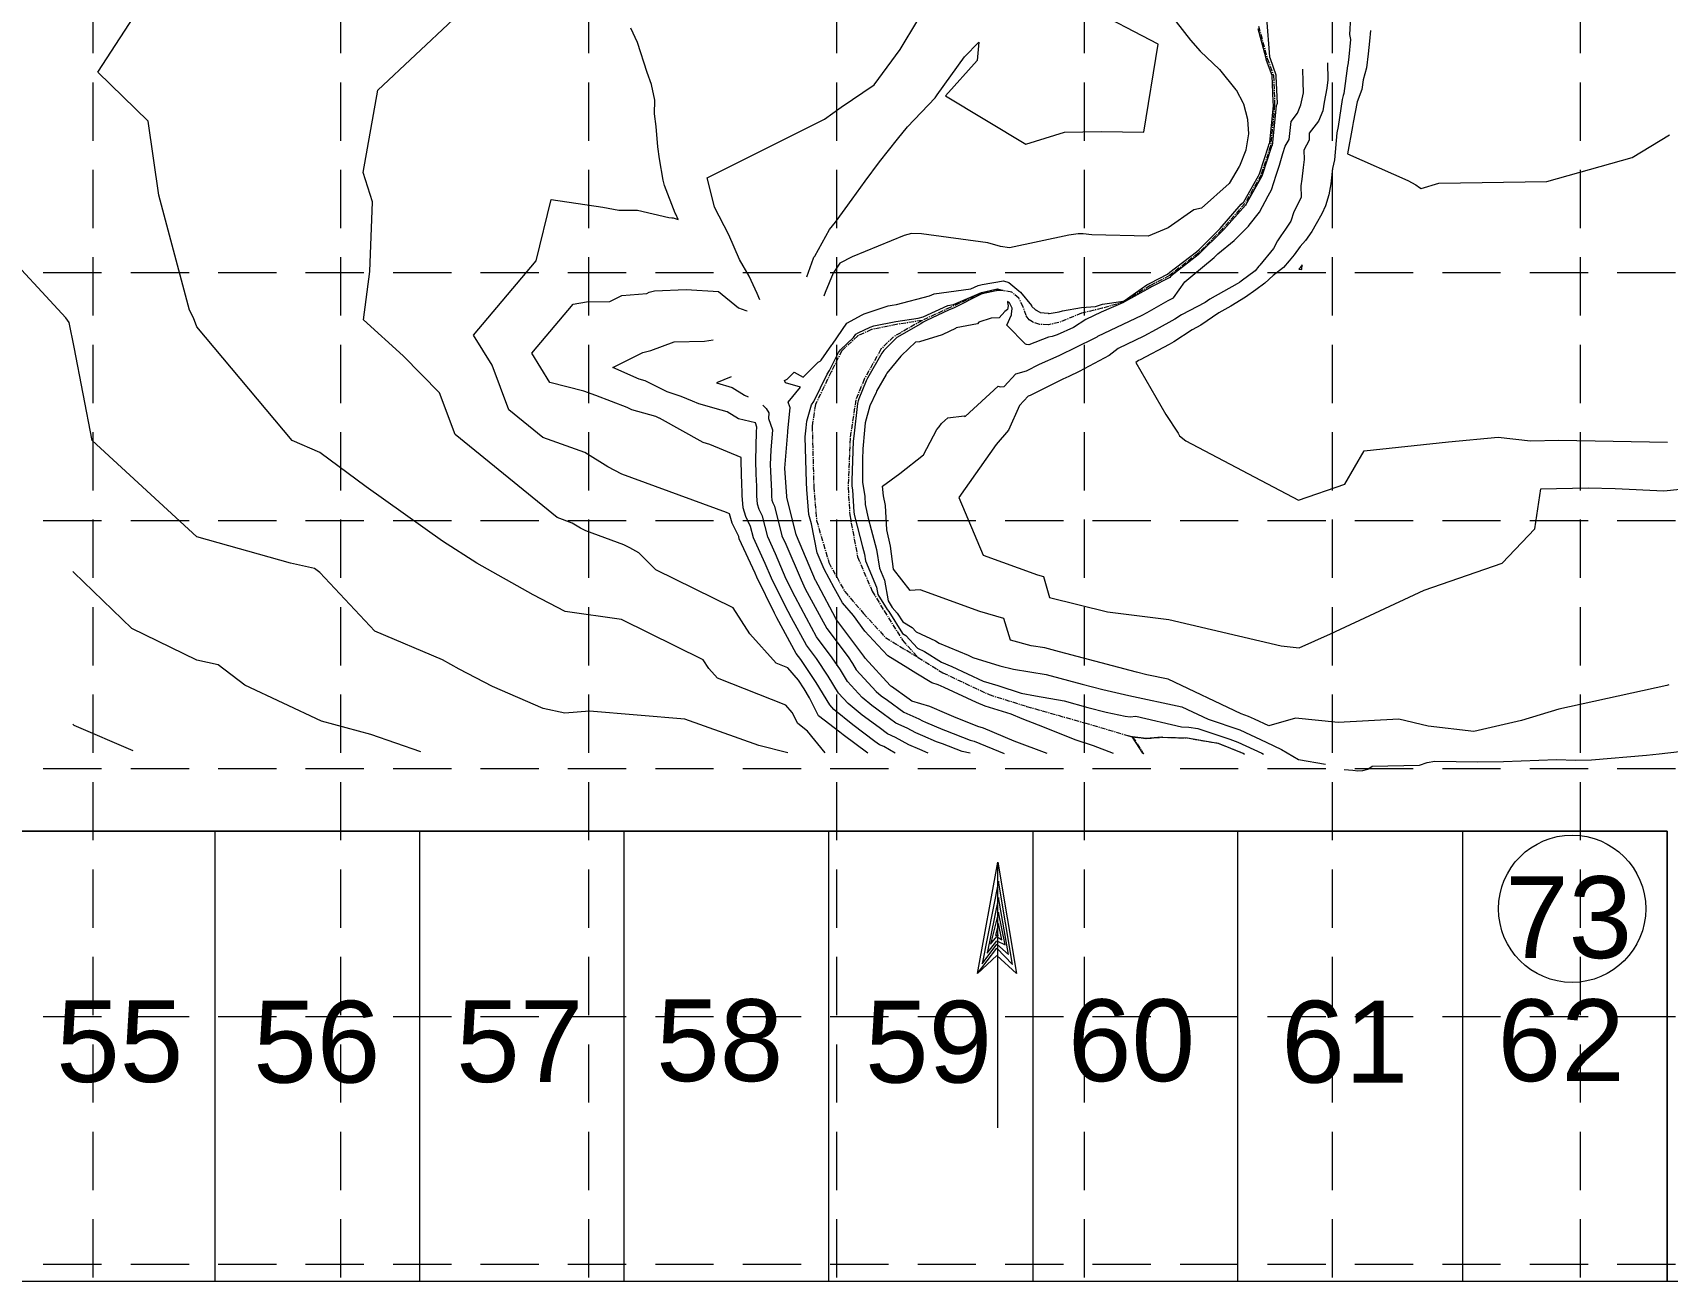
# Model space of a CAD drawing. Extents: x 33353 to 37237, y 80141 to 82571.
# Drawn here: x 35765 to 36164.5, y 81958.2 to 82263.4 of the extents above; entities that cross this region are included whole.
import ezdxf
from ezdxf.enums import TextEntityAlignment as Align

# ---------------------------------------------------------------- set-up
doc = ezdxf.new("R2010")
doc.units = 0
doc.header["$MEASUREMENT"] = 0
doc.linetypes.add('CENTER', pattern=[2, 1.25, -0.25, 0.25, -0.25])
doc.linetypes.add('HIDDEN', pattern=[0.375, 0.25, -0.125])
for name, color, linetype, lineweight in [('3', 7, 'Continuous', 0), ('LAYO-13', 7, 'Continuous', 0), ('LAYO-31', 7, 'Continuous', 0), ('LAYO-32', 7, 'Continuous', 0), ('LAYO-33', 7, 'Continuous', 0), ('TOPOSHD-34', 7, 'Continuous', 0), ('TOPOSHD-5', 7, 'Continuous', 0), ('TOPOSHD-6', 7, 'Continuous', 0)]:
    doc.layers.add(name, color=color, linetype=linetype, lineweight=lineweight)
doc.layers.add('GRID', color=254, linetype='HIDDEN')
doc.styles.get("Standard").update_dxf_attribs({"font": 'ARIAL.TTF'})

msp = doc.modelspace()

# ---------------------------------------------------------------- linework, layer by layer
at = {"layer": '3', "color": 7, "linetype": 'Continuous', "lineweight": 0}
for p, q in [((35995.89, 82033.41), (36000.86, 82060.62)), ((36000.92, 81995.72), (36000.86, 82060.62)), ((36000.86, 82060.62), (36005.49, 82033.42)), ((36001.06, 82056.02), (35997.08, 82035.81)), ((36004.48, 82035.62), (36001.06, 82056.02)), ((36001.07, 82052.02), (35998.28, 82038.41)), ((36003.48, 82038.02), (36001.07, 82052.02)), ((36001.07, 82048.42), (35999.08, 82040.61)), ((36002.68, 82040.42), (36001.07, 82048.42)), ((35999.08, 82040.61), (36000.68, 82042.42)), ((36001.07, 82045.62), (36000.28, 82042.82)), ((36000.28, 82042.82), (36001.08, 82042.82)), ((36000.68, 82042.42), (36001.88, 82041.62)), ((36001.88, 82041.62), (36001.07, 82045.62)), ((35995.89, 82033.41), (36000.68, 82039.62)), ((35997.08, 82035.81), (36000.68, 82040.62)), ((35998.28, 82038.41), (36000.68, 82041.42)), ((36000.68, 82041.42), (36002.68, 82040.42)), ((36000.68, 82040.62), (36003.48, 82038.02)), ((36000.68, 82039.62), (36004.48, 82035.62)), ((36000.68, 82037.82), (35995.89, 82033.41)), ((36005.49, 82033.42), (36000.68, 82037.82))]:
    msp.add_line(p, q, dxfattribs=at)
at = {"layer": 'GRID', "linetype": 'HIDDEN', "lineweight": 15, "ltscale": 57}
for p, q in [((35779.63, 82507.72), (35779.63, 80386.52)), ((35840.23, 82507.72), (35840.23, 80386.52)), ((35900.83, 82507.72), (35900.83, 80386.52)), ((35961.42, 82507.72), (35961.42, 80386.52)), ((36022.02, 82507.72), (36022.02, 80386.52)), ((36082.62, 82507.72), (36082.62, 80386.52)), ((36143.22, 82507.72), (36143.22, 80386.52)), ((33416.3, 82204.73), (37173.39, 82204.73)), ((33416.3, 82144.13), (37173.39, 82144.13)), ((33416.3, 82083.53), (37173.39, 82083.53)), ((33416.3, 82022.94), (37173.39, 82022.94)), ((33416.3, 81962.34), (37173.39, 81962.34))]:
    msp.add_line(p, q, dxfattribs=at)
at = {"layer": 'LAYO-13', "color": 7, "linetype": 'Continuous', "lineweight": 0, "ltscale": 50000}
msp.add_circle((36141.28, 82049.23), 18, dxfattribs=at)
at = {"layer": 'LAYO-31', "color": 7, "linetype": 'Continuous', "lineweight": 0}
for p, q in [((35759.48, 82068.18), (36164.48, 82068.18)), ((36164.48, 82068.18), (36164.48, 81958.18)), ((36164.48, 81958.18), (36353.79, 81958.18))]:
    msp.add_line(p, q, dxfattribs=at)
at = {"layer": 'LAYO-32', "color": 7, "linetype": 'Continuous', "lineweight": 0}
msp.add_line((35594, 81958.18), (36353.79, 81958.18), dxfattribs=at)
at = {"layer": 'LAYO-33', "color": 7, "linetype": 'Continuous', "lineweight": 0}
for p, q in [((36164.48, 82068.18), (35594.48, 82068.18)), ((35809.48, 82068.18), (35809.48, 81958.18)), ((35859.48, 82068.18), (35859.48, 81958.18)), ((35909.48, 82068.18), (35909.48, 81958.18)), ((35959.48, 82068.18), (35959.48, 81958.18)), ((36009.48, 82068.18), (36009.48, 81958.18)), ((36059.48, 82068.18), (36059.48, 81958.18)), ((36114.48, 82068.18), (36114.48, 81958.18)), ((36164.48, 81958.18), (36164.48, 82068.18))]:
    msp.add_line(p, q, dxfattribs=at)
at = {"layer": 'TOPOSHD-34', "color": 5, "linetype": 'CENTER', "lineweight": 0}
for p, q in [((36064.62, 82264.95), (36066.76, 82257.09)), ((36066.76, 82257.09), (36068.3, 82252.89)), ((36068.3, 82252.89), (36068.56, 82245.8)), ((36068.56, 82245.8), (36067.56, 82235.69)), ((36067.56, 82235.69), (36065.23, 82228.59)), ((36065.23, 82228.59), (36061.31, 82221.64)), ((36061.31, 82221.64), (36055.6, 82215.19)), ((36055.6, 82215.19), (36049.99, 82209.54)), ((36049.99, 82209.54), (36042.83, 82203.99)), ((36042.83, 82203.99), (36038.14, 82201.54)), ((35996.92, 82199.76), (35989.27, 82196.2)), ((36000.68, 82200.59), (35996.92, 82199.76)), ((36004.28, 82199.98), (36000.68, 82200.59)), ((36006.02, 82198.5), (36004.28, 82199.98)), ((36007.09, 82196.33), (36006.02, 82198.5)), ((36038.14, 82201.54), (36031.8, 82197.62)), ((35989.27, 82196.2), (35982.36, 82193.03)), ((36007.81, 82194.21), (36007.09, 82196.33)), ((36008.59, 82193.19), (36007.81, 82194.21)), ((36021.33, 82194.79), (36015.8, 82192.53)), ((36026.37, 82196.01), (36021.33, 82194.79)), ((36031.8, 82197.62), (36026.37, 82196.01)), ((35969.97, 82190.8), (35966.56, 82189.21)), ((35976.15, 82192.05), (35969.97, 82190.8)), ((35982.36, 82193.03), (35975.36, 82189.02)), ((35982.36, 82193.03), (35976.15, 82192.05)), ((36009.34, 82192.7), (36008.59, 82193.19)), ((36011.13, 82192.06), (36009.34, 82192.7)), ((36013.24, 82191.95), (36011.13, 82192.06)), ((36015.8, 82192.53), (36013.24, 82191.95)), ((35966.56, 82189.21), (35962.78, 82185.65)), ((35972.29, 82185.98), (35968.24, 82178.72)), ((35975.36, 82189.02), (35972.29, 82185.98)), ((35962.78, 82185.65), (35960.16, 82180.45)), ((35960.16, 82180.45), (35956.28, 82172.48)), ((35968.24, 82178.72), (35966.19, 82173.64)), ((35956.28, 82172.48), (35955.51, 82167.17)), ((35966.19, 82173.64), (35964.76, 82164.24)), ((35955.51, 82167.17), (35955.9, 82152.29)), ((35964.76, 82164.24), (35964.3, 82152.19)), ((35955.9, 82152.29), (35956.59, 82144.18)), ((35964.3, 82152.19), (35964.71, 82145.49)), ((35956.59, 82144.18), (35959.59, 82133.85)), ((35964.71, 82145.49), (35966.61, 82135.26)), ((35966.61, 82135.26), (35970.16, 82126.9)), ((35959.59, 82133.85), (35963.46, 82126.76)), ((35963.46, 82126.76), (35968.06, 82121.42)), ((35970.16, 82126.9), (35973.09, 82122.06)), ((35973.09, 82122.06), (35977.58, 82114.88)), ((35968.06, 82121.42), (35973.41, 82115.55)), ((35973.41, 82115.55), (35981.4, 82110.65)), ((35977.58, 82114.88), (35981.4, 82110.65)), ((35981.4, 82110.65), (35987.43, 82106.93)), ((35987.43, 82106.93), (35998.76, 82101.59)), ((35998.76, 82101.59), (36007.92, 82098.71)), ((36007.92, 82098.71), (36022.11, 82094.67)), ((36022.11, 82094.67), (36033.82, 82091.23)), ((36033.82, 82091.23), (36036.37, 82087.33)), ((36033.82, 82091.23), (36037.2, 82090.88)), ((36037.2, 82090.88), (36041.08, 82091.18)), ((36041.08, 82091.18), (36047.24, 82090.98)), ((36047.24, 82090.98), (36054.71, 82089.7)), ((36036.37, 82087.33), (36036.58, 82087.13)), ((36054.71, 82089.7), (36060.84, 82087.25)), ((36060.84, 82087.25), (36061.15, 82087.06))]:
    msp.add_line(p, q, dxfattribs=at)
at = {"layer": 'TOPOSHD-5', "color": 43, "linetype": 'Continuous', "lineweight": 0}
for p, q in [((35780.85, 82253.76), (35791.77, 82270.49)), ((36075.51, 82251.36), (36075.47, 82254.43)), ((35793.16, 82241.75), (35780.85, 82253.76)), ((36075.61, 82248.7), (36075.51, 82251.36)), ((36074.98, 82245.74), (36075.61, 82248.7)), ((36072.57, 82241.69), (36074.14, 82243.69)), ((36074.14, 82243.69), (36074.98, 82245.74)), ((35795.76, 82223.7), (35793.16, 82241.75)), ((36072.13, 82237.26), (36072.57, 82241.69)), ((36069.71, 82230.99), (36070.56, 82233.85)), ((36070.56, 82233.85), (36071.1, 82235.64)), ((36071.1, 82235.64), (36072.13, 82237.26)), ((36068.91, 82228.56), (36069.71, 82230.99)), ((36067.78, 82224.95), (36068.91, 82228.56)), ((35803.28, 82195.54), (35795.76, 82223.7)), ((36064.82, 82219.54), (36066.94, 82223.46)), ((36066.94, 82223.46), (36067.78, 82224.95)), ((36062.36, 82216.31), (36064.82, 82219.54)), ((36058.65, 82212.61), (36062.15, 82216.07)), ((36062.15, 82216.07), (36062.36, 82216.31)), ((36054.68, 82209.29), (36058.65, 82212.61)), ((36048.08, 82203.68), (36053.81, 82208.41)), ((36053.81, 82208.41), (36054.68, 82209.29)), ((36043.87, 82198.6), (36046.58, 82202.51)), ((36046.58, 82202.51), (36048.08, 82203.68)), ((36037.38, 82194.96), (36042.51, 82197.89)), ((36042.51, 82197.89), (36043.87, 82198.6)), ((35804.26, 82193.7), (35803.28, 82195.54)), ((36028.42, 82190.63), (36036.2, 82194.3)), ((36036.2, 82194.3), (36037.38, 82194.96)), ((35805.12, 82191.48), (35804.26, 82193.7)), ((35828.43, 82163.7), (35805.12, 82191.48)), ((36025.36, 82189.18), (36028.42, 82190.63)), ((36015.92, 82184.44), (36024.54, 82188.69)), ((36024.54, 82188.69), (36025.17, 82189.03)), ((36025.17, 82189.03), (36025.36, 82189.18)), ((36007.88, 82180.76), (36011.06, 82182.35)), ((36011.06, 82182.35), (36015.92, 82184.44)), ((35935.7, 82179.22), (35932.11, 82177.78)), ((36002.43, 82176.87), (36005.26, 82180.01)), ((36005.26, 82180.01), (36007.88, 82180.76)), ((35932.11, 82177.78), (35935.94, 82176.62)), ((35935.94, 82176.62), (35938.98, 82174.78)), ((35938.98, 82174.78), (35939.88, 82174.38)), ((35992.88, 82169.59), (36000.96, 82176.99)), ((36000.96, 82176.99), (36001.5, 82176.82)), ((36001.5, 82176.82), (36002.43, 82176.87)), ((35943.41, 82172.29), (35944.24, 82171.51)), ((35944.24, 82171.51), (35944.93, 82170.48)), ((35944.93, 82170.48), (35944.8, 82169.05)), ((35944.8, 82169.05), (35945.78, 82166.33)), ((35945.78, 82166.33), (35945.37, 82161.34)), ((35982.69, 82160.23), (35985.96, 82166.37)), ((35985.96, 82166.37), (35986.51, 82167.05)), ((35986.51, 82167.05), (35987.15, 82167.87)), ((35987.15, 82167.87), (35987.95, 82168.6)), ((35987.95, 82168.6), (35988.67, 82169.27)), ((35988.67, 82169.27), (35992.67, 82169.71)), ((35992.67, 82169.71), (35992.88, 82169.59)), ((35835.12, 82160.79), (35828.43, 82163.7)), ((35846.46, 82152.35), (35835.12, 82160.79)), ((35945.37, 82161.34), (35945.27, 82157.84)), ((35976.97, 82155.59), (35982.69, 82160.23)), ((35945.27, 82157.84), (35945.31, 82156.16)), ((35945.31, 82156.16), (35945.57, 82151.2)), ((35972.67, 82152.5), (35976.97, 82155.59)), ((35865.12, 82139.08), (35846.46, 82152.35)), ((35945.57, 82151.2), (35945.59, 82150.07)), ((35945.59, 82150.07), (35945.67, 82149.09)), ((35972.96, 82150.2), (35972.67, 82152.5)), ((35973.41, 82147.79), (35972.96, 82150.2)), ((35945.67, 82149.09), (35945.88, 82148.42)), ((35945.88, 82148.42), (35946.26, 82147.64)), ((35946.26, 82147.64), (35948.12, 82140.41)), ((35973.73, 82141.86), (35973.41, 82147.79)), ((35873.52, 82133.7), (35865.12, 82139.08)), ((35948.12, 82140.41), (35949.06, 82138.36)), ((35949.06, 82138.36), (35952.78, 82129.61)), ((35974.67, 82137.89), (35973.73, 82141.86)), ((35975.37, 82132.22), (35974.67, 82137.89)), ((35887.34, 82125.93), (35873.52, 82133.7)), ((35979.47, 82127.02), (35975.37, 82132.22)), ((35895.09, 82121.92), (35887.34, 82125.93)), ((35952.78, 82129.61), (35953.83, 82127.46)), ((35953.83, 82127.46), (35957.7, 82120.23)), ((35981.87, 82127.23), (35979.47, 82127.02)), ((35996.5, 82121.88), (35981.87, 82127.23)), ((35908.88, 82119.94), (35895.09, 82121.92)), ((35928.83, 82110.11), (35908.88, 82119.94)), ((35957.7, 82120.23), (35959.06, 82117.73)), ((36002.34, 82120.17), (35996.5, 82121.88)), ((36003.95, 82114.86), (36002.34, 82120.17)), ((35959.06, 82117.73), (35964.28, 82110.79)), ((36009.04, 82113.52), (36003.95, 82114.86)), ((35930.22, 82107.99), (35928.83, 82110.11)), ((35964.28, 82110.79), (35965.36, 82109.18)), ((36012.35, 82112.99), (36009.04, 82113.52)), ((36015.95, 82112.03), (36012.35, 82112.99)), ((36034.75, 82107.04), (36015.95, 82112.03)), ((35932.39, 82105.57), (35930.22, 82107.99)), ((35965.36, 82109.18), (35966.3, 82107.62)), ((35966.3, 82107.62), (35971.17, 82102.33)), ((36037.31, 82106.44), (36034.75, 82107.04)), ((36042.55, 82105.34), (36037.31, 82106.44)), ((35949.09, 82099.01), (35932.39, 82105.57)), ((35971.17, 82102.33), (35972.41, 82101.3)), ((36060.39, 82096.86), (36042.55, 82105.34)), ((36164.45, 82103.84), (36138.06, 82098.01)), ((36164.9, 82103.98), (36164.45, 82103.84)), ((35950.63, 82097.19), (35949.09, 82099.01)), ((35972.41, 82101.3), (35973.89, 82100.21)), ((35973.89, 82100.21), (35977.88, 82097.29)), ((36138.06, 82098.01), (36128.93, 82095.26)), ((35951.99, 82094.49), (35950.63, 82097.19)), ((35954.37, 82092.67), (35951.99, 82094.49)), ((35977.88, 82097.29), (35981.61, 82095.65)), ((35981.61, 82095.65), (35982.49, 82095.15)), ((35982.49, 82095.15), (35983.23, 82094.84)), ((35983.23, 82094.84), (35987.44, 82093.02)), ((36062.16, 82096.27), (36060.39, 82096.86)), ((36063.64, 82095.58), (36062.16, 82096.27)), ((36067.11, 82093.93), (36063.64, 82095.58)), ((36073.67, 82095.81), (36067.11, 82093.93)), ((36084.09, 82094.74), (36073.67, 82095.81)), ((36098.95, 82095.6), (36084.09, 82094.74)), ((36106.1, 82093.84), (36098.95, 82095.6)), ((36128.93, 82095.26), (36117.25, 82092.59)), ((35958.68, 82087.34), (35954.37, 82092.67)), ((35987.44, 82093.02), (35988.09, 82092.79)), ((35988.09, 82092.79), (35994.12, 82090.43)), ((35994.12, 82090.43), (35995.11, 82090.23)), ((35995.11, 82090.23), (36002.42, 82087.22)), ((36117.25, 82092.59), (36106.1, 82093.84))]:
    msp.add_line(p, q, dxfattribs=at)
at = {"layer": 'TOPOSHD-5', "color": 5, "linetype": 'Continuous', "lineweight": 0}
for p, q in [((36040.96, 82270.47), (36047.98, 82261.52)), ((36047.98, 82261.52), (36050.35, 82258.85)), ((36050.35, 82258.85), (36055.05, 82254.38)), ((36055.05, 82254.38), (36059.11, 82249.44)), ((36059.11, 82249.44), (36059.14, 82249.38)), ((36059.14, 82249.38), (36060.9, 82246.11)), ((36060.9, 82246.11), (36060.94, 82245.99)), ((36060.94, 82245.99), (36061.92, 82242.23)), ((36061.92, 82242.23), (36061.91, 82242.17)), ((36061.91, 82242.17), (36062.14, 82238.69)), ((36062.14, 82238.69), (36061.55, 82234.75)), ((36061.52, 82234.69), (36059.96, 82230.74)), ((36061.55, 82234.75), (36061.52, 82234.69)), ((36059.9, 82230.7), (36057.45, 82226.49)), ((36059.96, 82230.74), (36059.9, 82230.7)), ((36057.43, 82226.48), (36050.68, 82220.46)), ((36057.45, 82226.49), (36057.43, 82226.48)), ((36048.79, 82220.11), (36042.54, 82215.65)), ((36050.68, 82220.46), (36048.79, 82220.11)), ((35978.03, 82213.83), (35965.31, 82208.58)), ((35979.75, 82214.29), (35978.03, 82213.83)), ((35982.26, 82214.2), (35979.75, 82214.29)), ((35998.43, 82211.99), (35982.26, 82214.2)), ((36018.22, 82213.91), (36003.75, 82210.82)), ((36020.53, 82214.18), (36018.22, 82213.91)), ((36020.98, 82214.19), (36020.53, 82214.18)), ((36021.75, 82214.17), (36020.98, 82214.19)), ((36023.88, 82213.95), (36021.75, 82214.17)), ((36037.64, 82213.67), (36023.88, 82213.95)), ((36042.54, 82215.65), (36037.64, 82213.67)), ((36001.55, 82211.11), (35998.43, 82211.99)), ((36003.75, 82210.82), (36001.55, 82211.11)), ((35962.28, 82207.02), (35960.67, 82204.6)), ((35965.31, 82208.58), (35962.28, 82207.02)), ((35960.67, 82204.6), (35958.65, 82199.85)), ((35958.65, 82199.85), (35958.32, 82198.94))]:
    msp.add_line(p, q, dxfattribs=at)
at = {"layer": 'TOPOSHD-6', "color": 43, "linetype": 'Continuous', "lineweight": 0}
for p, q in [((35849.33, 82249.33), (35867.72, 82266.59)), ((36087.06, 82267.13), (36086.85, 82262.89)), ((35912.82, 82260.97), (35911.18, 82264.47)), ((36086.85, 82262.89), (36087.1, 82261.7)), ((36092.01, 82263.94), (36091.77, 82261.28)), ((35915.18, 82253.61), (35912.82, 82260.97)), ((36087.1, 82261.7), (36086.69, 82257.46)), ((36091.38, 82258.17), (36090.98, 82254.8)), ((36091.77, 82261.28), (36091.38, 82258.17)), ((36081.45, 82256.04), (36081.55, 82251.83)), ((36086.39, 82255.25), (36085.51, 82248.54)), ((36086.45, 82255.46), (36086.39, 82255.25)), ((36086.69, 82257.46), (36086.45, 82255.46)), ((36090.98, 82254.8), (36090.19, 82251.87)), ((35916.27, 82250.72), (35915.18, 82253.61)), ((35917.08, 82246.89), (35916.27, 82250.72)), ((36081.55, 82251.83), (36081.29, 82249.78)), ((36090.19, 82251.87), (36089.87, 82249.47)), ((35845.75, 82229.23), (35849.33, 82249.33)), ((35916.99, 82243.51), (35917.08, 82246.89)), ((36080.65, 82246.36), (36080.33, 82244.3)), ((36081.29, 82249.78), (36080.65, 82246.36)), ((36085.1, 82247.02), (36084.05, 82240.48)), ((36085.3, 82247.98), (36085.1, 82247.02)), ((36085.51, 82248.54), (36085.3, 82247.98)), ((36088.77, 82246.5), (36087.72, 82241.4)), ((36089.87, 82249.47), (36088.77, 82246.5)), ((35917.35, 82240.42), (35916.99, 82243.51)), ((36080.33, 82244.3), (36079.3, 82241.78)), ((35917.77, 82235.44), (35917.35, 82240.42)), ((36077, 82238.84), (36076.96, 82237.1)), ((36079.3, 82241.78), (36077, 82238.84)), ((36083.78, 82238.93), (36083.21, 82232.26)), ((36084.05, 82240.48), (36083.78, 82238.93)), ((36087.56, 82240.41), (36086.4, 82233.73)), ((36087.72, 82241.4), (36087.56, 82240.41)), ((36155.97, 82232.85), (36165.12, 82238.38)), ((35918.17, 82232.56), (35917.77, 82235.44)), ((36076.96, 82237.1), (36075.67, 82234.68)), ((36075.67, 82234.68), (36075.79, 82232.34)), ((35919.05, 82227.31), (35918.17, 82232.56)), ((36075.53, 82230.45), (36075.2, 82227.59)), ((36075.79, 82232.34), (36075.53, 82230.45)), ((36082.72, 82230.18), (36082.26, 82226.4)), ((36083.21, 82232.26), (36082.72, 82230.18)), ((36086.4, 82233.73), (36101.08, 82227.21)), ((36135.12, 82226.96), (36155.97, 82232.85)), ((35848.06, 82222.05), (35845.75, 82229.23)), ((35919.39, 82226), (35919.05, 82227.31)), ((35922.01, 82219.3), (35919.39, 82226)), ((36075.2, 82227.59), (36074.98, 82225.97)), ((36074.98, 82225.97), (36075.08, 82223.16)), ((36082.26, 82226.4), (36081.8, 82223.78)), ((36101.08, 82227.21), (36103.11, 82226.16)), ((36103.11, 82226.16), (36103.99, 82225.51)), ((36104.38, 82225.3), (36108.67, 82226.6)), ((36108.67, 82226.6), (36135.12, 82226.96)), ((35773.07, 82193.7), (35746.59, 82222.23)), ((35847.4, 82205.03), (35848.06, 82222.05)), ((35888.05, 82207.63), (35891.67, 82222.57)), ((35891.67, 82222.57), (35904.31, 82220.7)), ((36075.08, 82223.16), (36074.34, 82221.59)), ((36081.8, 82223.78), (36080.96, 82221.08)), ((36103.99, 82225.51), (36104.38, 82225.3)), ((35904.31, 82220.7), (35908.23, 82220.02)), ((35908.23, 82220.02), (35912.79, 82220.02)), ((35912.79, 82220.02), (35920.5, 82218.21)), ((35920.5, 82218.21), (35921.16, 82218.13)), ((35921.16, 82218.13), (35921.51, 82218.15)), ((35921.51, 82218.15), (35922.76, 82217.69)), ((35922.17, 82218.99), (35922.01, 82219.3)), ((35922.76, 82217.69), (35922.17, 82218.99)), ((36073.27, 82219.59), (36072.48, 82217.32)), ((36074.34, 82221.59), (36073.27, 82219.59)), ((36080.06, 82219.12), (36078.69, 82216.69)), ((36080.96, 82221.08), (36080.06, 82219.12)), ((36071.25, 82215.34), (36070.06, 82213.68)), ((36072.48, 82217.32), (36071.25, 82215.34)), ((36077.65, 82214.75), (36076.11, 82212.61)), ((36078.69, 82216.69), (36077.65, 82214.75)), ((36068.3, 82210.61), (36064.96, 82206.54)), ((36069.28, 82212.49), (36068.3, 82210.61)), ((36070.06, 82213.68), (36069.28, 82212.49)), ((36074.76, 82211.15), (36073.37, 82209.07)), ((36076.11, 82212.61), (36074.76, 82211.15)), ((35872.73, 82189.44), (35888.05, 82207.63)), ((36064.71, 82206.31), (36063.76, 82205.16)), ((36064.96, 82206.54), (36064.71, 82206.31)), ((36070.7, 82206.02), (36068.19, 82204.01)), ((36072.1, 82207.63), (36070.7, 82206.02)), ((36073.37, 82209.07), (36072.1, 82207.63)), ((36074.81, 82205.93), (36074.5, 82205.57)), ((36074.82, 82205.94), (36074.81, 82205.93)), ((36075.3, 82206.66), (36074.82, 82205.94)), ((36075.2, 82205.53), (36075.3, 82206.66)), ((35845.79, 82193.19), (35847.4, 82205.03)), ((36059.39, 82201.98), (36052.71, 82198.22)), ((36059.98, 82202.35), (36059.39, 82201.98)), ((36060.4, 82202.65), (36059.98, 82202.35)), ((36063.76, 82205.16), (36060.4, 82202.65)), ((36066.16, 82202.17), (36063.93, 82200.5)), ((36068.19, 82204.01), (36066.16, 82202.17)), ((36074.5, 82205.57), (36075.2, 82205.53)), ((35906.05, 82197.68), (35908.94, 82199.1)), ((35908.94, 82199.1), (35915.11, 82199.64)), ((35915.11, 82199.64), (35915.68, 82199.93)), ((35915.68, 82199.93), (35916.93, 82200.24)), ((35916.93, 82200.24), (35924.71, 82200.58)), ((35924.71, 82200.58), (35932.63, 82200.09)), ((35932.63, 82200.09), (35937.48, 82196.15)), ((36052.71, 82198.22), (36051.54, 82197.44)), ((36061.41, 82198.72), (36057.88, 82196.51)), ((36063.93, 82200.5), (36061.41, 82198.72)), ((35886.96, 82185), (35897.06, 82197)), ((35897.06, 82197), (35900.35, 82197.6)), ((35900.35, 82197.6), (35906.05, 82197.68)), ((35937.48, 82196.15), (35939.32, 82195.49)), ((35939.32, 82195.49), (35939.59, 82195.39)), ((36045.76, 82194.39), (36044.16, 82193.34)), ((36051.54, 82197.44), (36045.76, 82194.39)), ((36054.95, 82194.86), (36050.52, 82191.91)), ((36057.88, 82196.51), (36054.95, 82194.86)), ((35773.9, 82192.5), (35773.07, 82193.7)), ((35775.12, 82186.5), (35773.9, 82192.5)), ((35855.56, 82184.41), (35845.79, 82193.19)), ((36039.63, 82190.79), (36036.54, 82189.16)), ((36044.16, 82193.34), (36039.63, 82190.79)), ((36048.39, 82190.78), (36043.9, 82187.82)), ((36050.52, 82191.91), (36048.39, 82190.78)), ((35779.49, 82163.7), (35775.12, 82186.5)), ((35877.31, 82182.12), (35872.73, 82189.44)), ((35916.08, 82185.71), (35921.76, 82187.83)), ((35921.76, 82187.83), (35929.22, 82188.01)), ((35929.22, 82188.01), (35931.34, 82188.28)), ((36030.33, 82186.22), (36028.09, 82184.47)), ((36036.54, 82189.16), (36030.33, 82186.22)), ((36042.78, 82187.19), (36035.65, 82183.42)), ((36043.9, 82187.82), (36042.78, 82187.19)), ((35864.42, 82175.34), (35855.56, 82184.41)), ((35881.36, 82171.22), (35877.31, 82182.12)), ((35891.41, 82177.89), (35886.96, 82185)), ((35906.75, 82181.5), (35914.14, 82185.22)), ((35914.14, 82185.22), (35916.08, 82185.71)), ((36028.09, 82184.47), (36020.8, 82180.59)), ((36035.3, 82183.26), (36034.63, 82182.74)), ((36034.63, 82182.74), (36041.93, 82170.04)), ((36035.65, 82183.42), (36035.3, 82183.26)), ((35899.69, 82175.73), (35891.41, 82177.89)), ((35913.18, 82178.7), (35906.75, 82181.5)), ((35914.65, 82178.27), (35913.18, 82178.7)), ((35920.02, 82175.59), (35914.65, 82178.27)), ((36016.76, 82178.69), (36008.78, 82174.68)), ((36018.21, 82179.31), (36016.76, 82178.69)), ((36020.8, 82180.59), (36018.21, 82179.31)), ((35868.21, 82165.13), (35864.42, 82175.34)), ((35902.61, 82174.71), (35899.69, 82175.73)), ((35910.25, 82171.75), (35902.61, 82174.71)), ((35923.46, 82174.43), (35920.02, 82175.59)), ((35926.24, 82173.3), (35923.46, 82174.43)), ((36008.3, 82174.55), (36006.22, 82172.24)), ((36008.78, 82174.68), (36008.3, 82174.55)), ((35889.7, 82164.45), (35881.36, 82171.22)), ((35911.45, 82171.23), (35910.25, 82171.75)), ((35917.3, 82169.53), (35911.45, 82171.23)), ((35927.83, 82172.69), (35926.24, 82173.3)), ((35933.22, 82171.14), (35927.83, 82172.69)), ((35934.72, 82170.68), (35933.22, 82171.14)), ((35937.53, 82168.98), (35934.72, 82170.68)), ((36006.22, 82172.24), (36003.53, 82166.22)), ((36041.93, 82170.04), (36044.95, 82165.48)), ((35917.76, 82169.29), (35917.3, 82169.53)), ((35918.11, 82169.15), (35917.76, 82169.29)), ((35918.2, 82169.12), (35918.11, 82169.15)), ((35928.87, 82163.17), (35918.2, 82169.12)), ((35941.62, 82168), (35937.53, 82168.98)), ((35942.01, 82166.94), (35941.62, 82168)), ((35941.91, 82165.82), (35942.01, 82166.94)), ((36003.53, 82166.22), (36000.5, 82162.75)), ((35805.12, 82140.11), (35779.49, 82163.7)), ((35893.15, 82144.87), (35868.21, 82165.13)), ((35899.95, 82160.72), (35889.7, 82164.45)), ((35930.47, 82162.73), (35928.87, 82163.17)), ((35938.16, 82159.55), (35930.47, 82162.73)), ((35941.72, 82158.81), (35941.91, 82165.82)), ((36000.5, 82162.75), (35991.36, 82149.76)), ((36044.95, 82165.48), (36045.28, 82164.84)), ((36045.28, 82164.84), (36046.85, 82163.64)), ((36046.85, 82163.64), (36074.41, 82149.09)), ((36090.45, 82161.19), (36111.09, 82163.33)), ((36111.09, 82163.33), (36123.19, 82164.54)), ((36123.19, 82164.54), (36131.08, 82163.6)), ((36131.08, 82163.6), (36138.02, 82163.74)), ((36138.02, 82163.74), (36164.61, 82163.26)), ((35905.52, 82157.29), (35899.95, 82160.72)), ((35938.25, 82154.73), (35938.16, 82159.55)), ((35941.78, 82155.44), (35941.72, 82158.81)), ((36085.71, 82153.02), (36090.45, 82161.19)), ((35908.95, 82155.44), (35905.52, 82157.29)), ((35934.54, 82146.13), (35908.95, 82155.44)), ((35938.3, 82153.83), (35938.25, 82154.73)), ((35941.94, 82152.52), (35941.78, 82155.44)), ((35938.36, 82150.29), (35938.3, 82153.83)), ((35938.62, 82147.24), (35938.36, 82150.29)), ((35941.97, 82150.18), (35941.94, 82152.52)), ((35942.15, 82148.16), (35941.97, 82150.18)), ((36074.41, 82149.09), (36085.71, 82153.02)), ((36132.13, 82142.08), (36133.6, 82151.85)), ((36133.6, 82151.85), (36145.22, 82152.09)), ((36145.22, 82152.09), (36151.81, 82151.97)), ((36151.81, 82151.97), (36163.69, 82151.39)), ((36163.69, 82151.39), (36171.67, 82152.22)), ((35935.26, 82145.77), (35934.54, 82146.13)), ((35939.26, 82145.15), (35938.62, 82147.24)), ((35942.57, 82146.79), (35942.15, 82148.16)), ((35943.36, 82145.17), (35942.57, 82146.79)), ((35991.36, 82149.76), (35997.31, 82135.7)), ((35896.87, 82143.52), (35893.15, 82144.87)), ((35898.9, 82142.27), (35896.87, 82143.52)), ((35900.14, 82141.6), (35898.9, 82142.27)), ((35935.96, 82143.52), (35935.26, 82145.77)), ((35937.55, 82140.24), (35935.96, 82143.52)), ((35940.46, 82142.71), (35939.26, 82145.15)), ((35941.17, 82139.93), (35940.46, 82142.71)), ((35944.65, 82140.17), (35943.36, 82145.17)), ((36124.18, 82133.75), (36132.13, 82142.08)), ((35828.01, 82133.7), (35805.12, 82140.11)), ((35909.44, 82138.22), (35900.14, 82141.6)), ((35910.94, 82137.47), (35909.44, 82138.22)), ((35937.7, 82139.68), (35937.55, 82140.24)), ((35941.55, 82131.29), (35937.7, 82139.68)), ((35944.05, 82133.64), (35941.17, 82139.93)), ((35946.55, 82136), (35944.65, 82140.17)), ((35913.16, 82136.26), (35910.94, 82137.47)), ((35917.31, 82132.06), (35913.16, 82136.26)), ((35949.18, 82129.83), (35946.55, 82136)), ((35997.31, 82135.7), (36010.6, 82130.84)), ((35775.05, 82131.47), (35774.77, 82131.69)), ((35789.16, 82117.75), (35775.05, 82131.47)), ((35833.83, 82132.42), (35828.01, 82133.7)), ((35835.17, 82131.4), (35833.83, 82132.42)), ((35848.58, 82117.05), (35835.17, 82131.4)), ((35936.16, 82122.77), (35917.31, 82132.06)), ((35941.98, 82130.25), (35941.55, 82131.29)), ((35946.3, 82121.46), (35941.98, 82130.25)), ((35945.58, 82130.04), (35944.05, 82133.64)), ((35948.81, 82123.46), (35945.58, 82130.04)), ((36010.6, 82130.84), (36012.02, 82130.42)), ((36012.02, 82130.42), (36013.55, 82125.35)), ((36105.11, 82127.09), (36124.18, 82133.75)), ((35951.32, 82125.46), (35949.18, 82129.83)), ((36082.24, 82116.43), (36105.11, 82127.09)), ((35940.3, 82116.47), (35936.16, 82122.77)), ((35950.49, 82120.32), (35948.81, 82123.46)), ((35954.09, 82120.28), (35951.32, 82125.46)), ((36013.55, 82125.35), (36027.67, 82121.84)), ((35946.89, 82120.36), (35946.3, 82121.46)), ((35951.63, 82111.64), (35946.89, 82120.36)), ((35954.11, 82113.67), (35950.49, 82120.32)), ((35956.59, 82115.7), (35954.09, 82120.28)), ((36027.67, 82121.84), (36042.66, 82119.92)), ((36042.66, 82119.92), (36070.16, 82113.51)), ((35805.12, 82110.02), (35789.16, 82117.75)), ((35865.12, 82110.12), (35848.58, 82117.05)), ((35946.74, 82109.27), (35940.3, 82116.47)), ((35960.43, 82110.59), (35956.59, 82115.7)), ((36074.52, 82113.04), (36082.24, 82116.43)), ((35810.29, 82108.88), (35805.12, 82110.02)), ((35869.22, 82107.81), (35865.12, 82110.12)), ((35952.73, 82110.18), (35951.63, 82111.64)), ((35956.5, 82104.54), (35952.73, 82110.18)), ((35956.58, 82110.39), (35954.11, 82113.67)), ((35959.45, 82106.09), (35956.58, 82110.39)), ((35962.4, 82107.63), (35960.43, 82110.59)), ((36070.16, 82113.51), (36074.52, 82113.04)), ((35816.85, 82103.87), (35810.29, 82108.88)), ((35877.38, 82103.59), (35869.22, 82107.81)), ((35949.57, 82108.16), (35946.74, 82109.27)), ((35952.14, 82105.1), (35949.57, 82108.16)), ((35961.96, 82101.93), (35959.45, 82106.09)), ((35964.13, 82104.78), (35962.4, 82107.63)), ((35835.58, 82095.09), (35816.85, 82103.87)), ((35889.76, 82098.19), (35877.38, 82103.59)), ((35953.55, 82102.99), (35952.14, 82105.1)), ((35954.89, 82100.77), (35953.55, 82102.99)), ((35959.79, 82099.09), (35956.5, 82104.54)), ((35967.72, 82100.87), (35964.13, 82104.78)), ((35895.06, 82097.06), (35889.76, 82098.19)), ((35957.09, 82096.41), (35954.89, 82100.77)), ((35960.84, 82097.95), (35959.79, 82099.09)), ((35965.41, 82094.17), (35960.84, 82097.95)), ((35964.28, 82099.41), (35961.96, 82101.93)), ((35967.74, 82096.55), (35964.28, 82099.41)), ((35970.08, 82098.93), (35967.72, 82100.87)), ((35972.87, 82096.86), (35970.08, 82098.93)), ((35775.12, 82094.03), (35774.77, 82094.34)), ((35789.49, 82087.8), (35775.12, 82094.03)), ((35847.65, 82091.83), (35835.58, 82095.09)), ((35901.07, 82097.52), (35895.06, 82097.06)), ((35924.39, 82095.57), (35901.07, 82097.52)), ((35942.48, 82089.17), (35924.39, 82095.57)), ((35962.29, 82092.44), (35957.09, 82096.41)), ((35970.85, 82090.16), (35965.41, 82094.17)), ((35971.86, 82093.51), (35967.74, 82096.55)), ((35975.92, 82094.64), (35972.87, 82096.86)), ((35978.75, 82093.38), (35975.92, 82094.64)), ((35859.84, 82087.61), (35847.65, 82091.83)), ((35963.08, 82091.79), (35962.29, 82092.44)), ((35969.15, 82087.31), (35963.08, 82091.79)), ((35971.99, 82089.33), (35970.85, 82090.16)), ((35973.95, 82091.98), (35971.86, 82093.51)), ((35975.9, 82091.12), (35973.95, 82091.98)), ((35979.14, 82089.29), (35975.9, 82091.12)), ((35980.81, 82092.22), (35978.75, 82093.38)), ((35982.54, 82091.5), (35980.81, 82092.22)), ((35985.86, 82090.06), (35982.54, 82091.5)), ((35987.39, 82089.53), (35985.86, 82090.06)), ((36033.77, 82091.16), (36032.85, 82091.51)), ((36032.85, 82091.51), (36033.79, 82091.31)), ((36036.33, 82087.29), (36033.77, 82091.16)), ((36033.79, 82091.31), (36037.16, 82090.93)), ((36037.16, 82090.93), (36041.01, 82091.24)), ((36041.01, 82091.24), (36041.13, 82091.21)), ((36041.13, 82091.21), (36047.24, 82091.01)), ((36047.24, 82091.01), (36054.65, 82089.74)), ((35949.54, 82087.36), (35942.48, 82089.17)), ((35973.05, 82088.86), (35971.99, 82089.33)), ((35975.81, 82087.29), (35973.05, 82088.86)), ((35981.86, 82088.15), (35979.14, 82089.29)), ((35983.9, 82087.27), (35981.86, 82088.15)), ((35992.19, 82087.65), (35987.39, 82089.53)), ((35994.14, 82087.24), (35992.19, 82087.65)), ((36036.51, 82087.13), (36036.33, 82087.29)), ((36054.65, 82089.74), (36054.74, 82089.71)), ((36054.74, 82089.71), (36060.82, 82087.27)), ((36060.82, 82087.27), (36060.88, 82087.25)), ((36060.88, 82087.25), (36061.2, 82087.06)), ((36146.05, 82085.66), (36159.44, 82086.82)), ((36159.44, 82086.82), (36162.57, 82087.12)), ((36162.57, 82087.12), (36183.4, 82089.57)), ((36085.58, 82083.3), (36087.69, 82083.09)), ((36087.69, 82083.09), (36088.88, 82082.92)), ((36088.88, 82082.92), (36090.08, 82083.07)), ((36090.08, 82083.07), (36091.33, 82083.32)), ((36091.33, 82083.32), (36092.39, 82084.07)), ((36092.39, 82084.07), (36103.95, 82084.35)), ((36103.95, 82084.35), (36105.88, 82084.97)), ((36105.88, 82084.97), (36107.68, 82085.32)), ((36107.68, 82085.32), (36118.16, 82085.18)), ((36118.16, 82085.18), (36124.52, 82085.2)), ((36124.52, 82085.2), (36137.45, 82085.75)), ((36137.45, 82085.75), (36142.07, 82085.53)), ((36142.07, 82085.53), (36146.05, 82085.66))]:
    msp.add_line(p, q, dxfattribs=at)
at = {"layer": 'TOPOSHD-6', "color": 5, "linetype": 'Continuous', "lineweight": 0}
for p, q in [((35977.05, 82259.28), (35981.32, 82266.46)), ((36040.06, 82260.54), (36022.56, 82269.71)), ((36066.6, 82266.9), (36067.33, 82257.51)), ((36066.42, 82257.38), (36064.53, 82264.32)), ((35970.64, 82250.6), (35977.05, 82259.28)), ((35992.74, 82257.44), (35996.25, 82261.08)), ((35996.25, 82261.08), (35995.86, 82256.59)), ((36036.54, 82239.06), (36040.06, 82260.54)), ((35986.08, 82248.18), (35992.74, 82257.44)), ((35995.86, 82256.59), (35988.08, 82247.92)), ((36066.59, 82256.61), (36066.42, 82257.38)), ((36067.96, 82252.87), (36066.59, 82256.61)), ((36067.33, 82257.51), (36067.43, 82257.08)), ((36067.43, 82257.08), (36068.88, 82253.1)), ((35962.58, 82245.15), (35970.64, 82250.6)), ((36068.2, 82246.56), (36067.96, 82252.87)), ((36068.88, 82253.1), (36068.88, 82252.76)), ((36068.88, 82252.76), (36069.14, 82246.03)), ((35978.84, 82240.4), (35985.58, 82247.48)), ((35985.58, 82247.48), (35986.08, 82248.18)), ((35988.08, 82247.92), (36007.71, 82236.13)), ((36068.25, 82245.61), (36068.2, 82246.56)), ((36069.08, 82245.79), (36069.02, 82245.63)), ((36069.14, 82246.03), (36069.08, 82245.79)), ((35929.87, 82227.91), (35958.5, 82242.22)), ((35958.5, 82242.22), (35962.58, 82245.15)), ((36067.35, 82236.52), (36068.25, 82245.61)), ((36068.89, 82245.46), (36067.93, 82235.81)), ((36069.02, 82245.63), (36068.89, 82245.46)), ((35976.35, 82237.36), (35978.84, 82240.4)), ((36007.71, 82236.13), (36017.2, 82239.08)), ((36017.2, 82239.08), (36026.15, 82239.24)), ((36026.15, 82239.24), (36036.54, 82239.06)), ((35971.99, 82231.81), (35976.35, 82237.36)), ((36064.93, 82229.09), (36067.07, 82235.6)), ((36067.73, 82235.31), (36065.53, 82228.58)), ((36067.07, 82235.6), (36067.12, 82235.93)), ((36067.12, 82235.93), (36067.35, 82236.52)), ((36067.8, 82235.54), (36067.73, 82235.31)), ((36067.85, 82235.68), (36067.8, 82235.54)), ((36067.93, 82235.81), (36067.85, 82235.68)), ((35968.43, 82227.11), (35971.99, 82231.81)), ((35931.6, 82220.8), (35929.87, 82227.91)), ((35965.26, 82222.68), (35968.43, 82227.11)), ((36061, 82222.03), (36064.6, 82228.41)), ((36065.44, 82228.29), (36061.77, 82221.78)), ((36064.6, 82228.41), (36064.8, 82228.75)), ((36064.8, 82228.75), (36064.93, 82229.09)), ((36065.53, 82228.58), (36065.44, 82228.29)), ((35961.17, 82217.06), (35965.26, 82222.68)), ((36060.41, 82221.42), (36061, 82222.03)), ((35931.64, 82220.72), (35931.6, 82220.8)), ((35931.64, 82220.71), (35931.64, 82220.72)), ((35935.11, 82213.97), (35931.64, 82220.71)), ((36055.2, 82215.54), (36060.41, 82221.42)), ((36061.4, 82221.2), (36056.13, 82215.26)), ((36061.6, 82221.47), (36061.4, 82221.2)), ((36061.77, 82221.78), (36061.6, 82221.47)), ((35937.78, 82207.96), (35935.11, 82213.97)), ((35956.14, 82208.78), (35959.77, 82215.3)), ((35959.77, 82215.3), (35961.17, 82217.06)), ((36050.08, 82210.39), (36055.2, 82215.54)), ((36055.53, 82214.71), (36050.3, 82209.45)), ((36055.85, 82214.98), (36055.53, 82214.71)), ((36056.13, 82215.26), (36055.85, 82214.98)), ((36042.96, 82204.81), (36049.46, 82209.84)), ((36049.46, 82209.84), (36050.08, 82210.39)), ((35940.12, 82203.84), (35937.78, 82207.96)), ((35954.22, 82203.7), (35955.85, 82208.25)), ((35955.85, 82208.25), (35955.94, 82208.48)), ((35955.94, 82208.48), (35956.14, 82208.78)), ((36049.83, 82209.06), (36043.14, 82203.87)), ((36050.3, 82209.45), (36049.83, 82209.06)), ((35942.08, 82199.65), (35940.12, 82203.84)), ((35997.03, 82201.79), (36002.26, 82202.68)), ((36002.26, 82202.68), (36003.57, 82202.28)), ((36003.57, 82202.28), (36006.04, 82200.25)), ((36037.31, 82201.77), (36038.12, 82202.16)), ((36038.12, 82202.16), (36042.33, 82204.35)), ((36042.92, 82203.56), (36038.49, 82201.25)), ((36042.33, 82204.35), (36042.96, 82204.81)), ((36043.14, 82203.87), (36042.92, 82203.56)), ((35942.73, 82198.08), (35942.08, 82199.65)), ((35976.1, 82196.95), (35984.18, 82199.04)), ((35984.18, 82199.04), (35985.3, 82199.56)), ((35985.3, 82199.56), (35994.29, 82200.78)), ((35990.04, 82196.91), (35996.86, 82199.9)), ((35996.66, 82199.38), (35990.08, 82196.07)), ((35994.29, 82200.78), (35996.1, 82201.58)), ((35996.1, 82201.58), (35997.03, 82201.79)), ((35997.1, 82199.52), (35996.66, 82199.38)), ((35996.86, 82199.9), (36000.39, 82200.69)), ((36000.51, 82200.28), (35997.1, 82199.52)), ((36000.39, 82200.69), (36000.8, 82200.76)), ((36000.76, 82200.37), (36000.51, 82200.28)), ((36000.85, 82200.39), (36000.76, 82200.37)), ((36000.8, 82200.76), (36002.18, 82200.33)), ((36002.18, 82200.33), (36000.85, 82200.39)), ((36006.04, 82200.25), (36006.42, 82199.93)), ((36006.42, 82199.93), (36009.08, 82196.71)), ((36031.81, 82197.82), (36037.31, 82201.77)), ((36038.08, 82201.01), (36031.89, 82197.55)), ((36038.49, 82201.25), (36038.08, 82201.01)), ((35964.01, 82192.35), (35967.69, 82194.42)), ((35967.69, 82194.42), (35968.18, 82194.65)), ((35968.18, 82194.65), (35974.06, 82196.58)), ((35974.06, 82196.58), (35975.08, 82196.79)), ((35975.08, 82196.79), (35976.1, 82196.95)), ((35981.4, 82193.63), (35982.64, 82193.96)), ((35982.64, 82193.96), (35988.65, 82196.72)), ((35989.02, 82195.63), (35983.26, 82192.98)), ((35988.65, 82196.72), (35990.04, 82196.91)), ((35990.08, 82196.07), (35989.02, 82195.63)), ((36002.58, 82195.2), (36001.24, 82193.67)), ((36003.22, 82195.69), (36002.58, 82195.2)), ((36003.09, 82191.88), (36004.27, 82194.45)), ((36003.43, 82196.59), (36003.22, 82195.69)), ((36003.7, 82197.36), (36003.26, 82197.64)), ((36003.26, 82197.64), (36003.26, 82197.43)), ((36003.26, 82197.43), (36003.43, 82196.59)), ((36003.75, 82197.32), (36003.7, 82197.36)), ((36004.37, 82196.04), (36003.75, 82197.32)), ((36004.22, 82194.57), (36004.43, 82195.94)), ((36004.27, 82194.45), (36004.22, 82194.57)), ((36004.43, 82195.94), (36004.37, 82196.04)), ((36009.08, 82196.71), (36009.13, 82196.58)), ((36009.13, 82196.58), (36009.17, 82196.45)), ((36009.17, 82196.45), (36010.04, 82195.73)), ((36010.04, 82195.73), (36010.07, 82195.69)), ((36010.07, 82195.69), (36010.1, 82195.67)), ((36010.1, 82195.67), (36011.18, 82195.05)), ((36011.18, 82195.05), (36011.26, 82195.01)), ((36011.26, 82195.01), (36013.18, 82194.78)), ((36013.18, 82194.78), (36013.29, 82194.76)), ((36013.29, 82194.76), (36013.45, 82194.77)), ((36013.45, 82194.77), (36015.89, 82195.17)), ((36015.89, 82195.17), (36016.69, 82195.37)), ((36016.69, 82195.37), (36021.38, 82196.24)), ((36021.38, 82196.24), (36024.73, 82196.46)), ((36026.16, 82195.1), (36022.38, 82193.23)), ((36024.73, 82196.46), (36026.45, 82197)), ((36031.65, 82197.44), (36026.16, 82195.1)), ((36026.45, 82197), (36031.54, 82197.72)), ((36031.54, 82197.72), (36031.81, 82197.82)), ((36031.89, 82197.55), (36031.65, 82197.44)), ((35960.49, 82187.24), (35964.01, 82192.35)), ((35966.17, 82189.7), (35966.74, 82190.02)), ((35966.74, 82190.02), (35969.69, 82191.4)), ((35969.69, 82191.4), (35970.6, 82191.7)), ((35970.6, 82191.7), (35975.98, 82192.78)), ((35975.98, 82192.78), (35981.4, 82193.63)), ((35982.1, 82192.24), (35976.19, 82188.86)), ((35982.66, 82192.65), (35982.1, 82192.24)), ((35983.26, 82192.98), (35982.66, 82192.65)), ((35990.55, 82191.03), (35987.43, 82189.6)), ((35990.72, 82191.26), (35990.55, 82191.03)), ((35995.93, 82192.25), (35990.72, 82191.26)), ((35996.21, 82192.63), (35995.93, 82192.25)), ((35999.25, 82193.63), (35996.21, 82192.63)), ((36001.24, 82193.67), (35999.25, 82193.63)), ((36003.15, 82191.8), (36003.09, 82191.88)), ((36007.66, 82187.27), (36003.15, 82191.8)), ((36019.35, 82191.33), (36015.41, 82189.56)), ((36022.38, 82193.23), (36019.35, 82191.33)), ((35957.73, 82183.33), (35960.31, 82187.08)), ((35960.31, 82187.08), (35960.49, 82187.24)), ((35961.95, 82185.23), (35962.4, 82185.87)), ((35962.4, 82185.87), (35965.62, 82188.91)), ((35965.62, 82188.91), (35966.17, 82189.7)), ((35975.64, 82188.29), (35973.04, 82185.72)), ((35976.19, 82188.86), (35975.64, 82188.29)), ((35980.8, 82187.72), (35977.31, 82184.47)), ((35981.73, 82187.82), (35980.8, 82187.72)), ((35987.32, 82189.54), (35981.73, 82187.82)), ((35987.43, 82189.6), (35987.32, 82189.54)), ((36007.88, 82187.12), (36007.66, 82187.27)), ((36008.47, 82187.05), (36007.88, 82187.12)), ((36013.28, 82188.98), (36008.47, 82187.05)), ((36014.17, 82189.08), (36013.28, 82188.98)), ((36015.41, 82189.56), (36014.17, 82189.08)), ((35953.32, 82179.19), (35956.94, 82182.85)), ((35956.94, 82182.85), (35957.43, 82183.07)), ((35957.43, 82183.07), (35957.73, 82183.33)), ((35959.74, 82180.83), (35961.95, 82185.23)), ((35972.52, 82185.08), (35969.07, 82178.9)), ((35973.04, 82185.72), (35972.52, 82185.08)), ((35977.16, 82184.32), (35973.79, 82180.18)), ((35977.17, 82184.32), (35977.16, 82184.32)), ((35977.31, 82184.47), (35977.17, 82184.32)), ((35948.77, 82178.37), (35949.43, 82178.67)), ((35949, 82177.81), (35948.77, 82178.37)), ((35949.43, 82178.67), (35951.07, 82180.41)), ((35951.07, 82180.41), (35953.32, 82179.19)), ((35955.9, 82173.19), (35959.16, 82179.88)), ((35959.16, 82179.88), (35959.74, 82180.83)), ((35968.7, 82178.27), (35966.95, 82173.91)), ((35969.07, 82178.9), (35968.7, 82178.27)), ((35973.61, 82179.86), (35971.26, 82175.79)), ((35973.79, 82180.18), (35973.61, 82179.86)), ((35952.69, 82176.71), (35949, 82177.81)), ((35949.64, 82173.06), (35952.69, 82176.71)), ((35966.95, 82173.91), (35966.73, 82173.41)), ((35971.11, 82175.4), (35969.64, 82172.16)), ((35971.26, 82175.79), (35971.11, 82175.4)), ((35949.59, 82166), (35950.14, 82171.77)), ((35950.02, 82171.95), (35949.64, 82173.06)), ((35950.14, 82171.77), (35950.02, 82171.95)), ((35954.17, 82168.42), (35955.33, 82172.38)), ((35955.33, 82172.38), (35955.9, 82173.19)), ((35966.55, 82172.77), (35965.66, 82164.75)), ((35966.73, 82173.41), (35966.55, 82172.77)), ((35969.64, 82172.16), (35968.47, 82168.05)), ((35949.56, 82165.71), (35949.59, 82166)), ((35953.82, 82164.57), (35954, 82166.8)), ((35954, 82166.8), (35954.17, 82168.42)), ((35968.28, 82166.25), (35967.88, 82161.64)), ((35968.47, 82168.05), (35968.28, 82166.25)), ((35948.84, 82156.9), (35949.56, 82165.71)), ((35954.09, 82153.46), (35953.82, 82164.57)), ((35965.56, 82163.57), (35965.19, 82153.94)), ((35965.66, 82164.75), (35965.56, 82163.57)), ((35967.88, 82161.64), (35967.78, 82159.04)), ((35967.78, 82159.04), (35967.78, 82153.52)), ((35948.84, 82156.86), (35948.84, 82156.9)), ((35949.28, 82150.06), (35948.84, 82156.86)), ((35965.19, 82153.94), (35965.19, 82152.53)), ((35949.31, 82149.73), (35949.28, 82150.06)), ((35954.21, 82151.72), (35954.09, 82153.46)), ((35954.73, 82145.6), (35954.21, 82151.72)), ((35965.19, 82152.53), (35965.34, 82151.63)), ((35965.34, 82151.63), (35965.67, 82146.15)), ((35967.78, 82153.52), (35968.37, 82149.99)), ((35968.37, 82149.99), (35968.48, 82148.07)), ((35951.6, 82140.73), (35949.31, 82149.73)), ((35965.67, 82146.15), (35965.85, 82145.3)), ((35968.48, 82148.07), (35969.2, 82144.75)), ((35955.32, 82143.3), (35954.73, 82145.6)), ((35956.73, 82136.24), (35955.32, 82143.3)), ((35965.85, 82145.3), (35967.79, 82137.67)), ((35969.2, 82144.75), (35969.91, 82141.95)), ((35969.91, 82141.95), (35971.2, 82137.08)), ((35951.65, 82140.51), (35951.6, 82140.73)), ((35956.33, 82129.49), (35951.65, 82140.51)), ((35958.42, 82132.28), (35956.73, 82136.24)), ((35967.79, 82137.67), (35968.26, 82135.91)), ((35968.26, 82135.91), (35968.52, 82134.26)), ((35968.52, 82134.26), (35971.25, 82127.84)), ((35971.2, 82137.08), (35971.93, 82132.49)), ((35960.92, 82127.7), (35958.42, 82132.28)), ((35971.93, 82132.49), (35973.18, 82129.52)), ((35956.4, 82129.36), (35956.33, 82129.49)), ((35956.95, 82128.34), (35956.4, 82129.36)), ((35961.3, 82120.19), (35956.95, 82128.34)), ((35962.88, 82124.02), (35960.92, 82127.7)), ((35971.25, 82127.84), (35971.57, 82126.04)), ((35971.57, 82126.04), (35973.8, 82122.36)), ((35973.18, 82129.52), (35974.08, 82124.51)), ((35965.57, 82120.91), (35962.88, 82124.02)), ((35973.8, 82122.36), (35974.24, 82121.86)), ((35974.08, 82124.51), (35975.07, 82122.88)), ((35975.07, 82122.88), (35976.29, 82121.51)), ((35961.54, 82119.76), (35961.3, 82120.19)), ((35968.13, 82110.99), (35961.54, 82119.76)), ((35968.41, 82117.13), (35965.57, 82120.91)), ((35974.24, 82121.86), (35977.6, 82116.49)), ((35976.29, 82121.51), (35977.63, 82119.36)), ((35977.63, 82119.36), (35979.95, 82117.99)), ((35979.95, 82117.99), (35980.91, 82116.93)), ((35971.55, 82113.68), (35968.41, 82117.13)), ((35977.6, 82116.49), (35978.43, 82116)), ((35978.43, 82116), (35981.22, 82112.91)), ((35980.91, 82116.93), (35985.65, 82114.74)), ((35985.65, 82114.74), (35986.58, 82114.16)), ((35986.58, 82114.16), (35993.65, 82111.22)), ((35968.31, 82110.72), (35968.13, 82110.99)), ((35968.47, 82110.46), (35968.31, 82110.72)), ((35974.61, 82103.79), (35968.47, 82110.46)), ((35974.03, 82111.04), (35971.55, 82113.68)), ((35978.92, 82108.05), (35974.03, 82111.04)), ((35981.22, 82112.91), (35982.93, 82112.12)), ((35982.93, 82112.12), (35987.12, 82109.53)), ((35993.65, 82111.22), (35994.79, 82110.68)), ((35994.79, 82110.68), (36001.36, 82108.65)), ((35980.83, 82106.83), (35978.92, 82108.05)), ((35984.72, 82104.43), (35980.83, 82106.83)), ((35987.12, 82109.53), (35989.67, 82108.47)), ((35989.67, 82108.47), (35997.33, 82104.86)), ((36001.36, 82108.65), (36004.7, 82107.77)), ((36004.7, 82107.77), (36012.72, 82106.49)), ((36012.72, 82106.49), (36021.48, 82104.17)), ((35974.74, 82103.68), (35974.61, 82103.79)), ((35974.9, 82103.57), (35974.74, 82103.68)), ((35979.18, 82100.44), (35974.9, 82103.57)), ((35986.29, 82103.95), (35984.72, 82104.43)), ((35987.79, 82103.32), (35986.29, 82103.95)), ((35995.64, 82099.62), (35987.79, 82103.32)), ((35997.33, 82104.86), (36000.88, 82103.77)), ((36000.88, 82103.77), (36006.58, 82101.97)), ((36006.58, 82101.97), (36010.11, 82101.31)), ((36021.48, 82104.17), (36026.57, 82102.82)), ((36026.57, 82102.82), (36032.9, 82101.35)), ((35979.83, 82100.02), (35979.18, 82100.44)), ((35979.9, 82099.98), (35979.83, 82100.02)), ((35984.25, 82098.67), (35979.9, 82099.98)), ((35988.43, 82096.91), (35984.25, 82098.67)), ((35997.77, 82098.79), (35995.64, 82099.62)), ((36004.13, 82096.79), (35997.77, 82098.79)), ((36010.11, 82101.31), (36017.08, 82100.03)), ((36017.08, 82100.03), (36022.92, 82098.42)), ((36022.92, 82098.42), (36027.39, 82097.33)), ((36032.9, 82101.35), (36045.86, 82098.63)), ((36045.86, 82098.63), (36052.34, 82095.55)), ((35990.1, 82096.12), (35988.43, 82096.91)), ((35996.01, 82093.82), (35990.1, 82096.12)), ((36006.84, 82095.64), (36004.13, 82096.79)), ((36010.84, 82094.15), (36006.84, 82095.64)), ((36020.08, 82090.46), (36010.84, 82094.15)), ((36027.39, 82097.33), (36032, 82096.31)), ((36032, 82096.31), (36033.22, 82096.18)), ((36033.22, 82096.18), (36034.61, 82096.29)), ((36034.61, 82096.29), (36045.76, 82093.72)), ((36052.34, 82095.55), (36060.07, 82092.94)), ((35997.38, 82093.38), (35996.01, 82093.82)), ((36004.91, 82090.19), (35997.38, 82093.38)), ((36012.92, 82087.19), (36004.91, 82090.19)), ((36024.24, 82089.05), (36020.08, 82090.46)), ((36045.76, 82093.72), (36047.59, 82093.66)), ((36047.59, 82093.66), (36049.82, 82093.28)), ((36049.82, 82093.28), (36057.61, 82090.71)), ((36057.61, 82090.71), (36059.56, 82089.93)), ((36060.07, 82092.94), (36066.52, 82089.95)), ((36029.18, 82087.15), (36024.24, 82089.05)), ((36059.56, 82089.93), (36065.42, 82087.31)), ((36065.42, 82087.31), (36065.86, 82087.05)), ((36066.52, 82089.95), (36070.24, 82088.17)), ((36070.24, 82088.17), (36074.41, 82085.69)), ((36074.41, 82085.69), (36080.96, 82084.59))]:
    msp.add_line(p, q, dxfattribs=at)

# ---------------------------------------------------------------- texts
at = {"layer": 'LAYO-13', "color": 7, "linetype": 'Continuous', "lineweight": 0, "ltscale": 50000}
for s, p in [('73', (36140.41, 82047.19)), ('55', (35786.24, 82016.75)), ('56', (35834.4, 82016.75)), ('57', (35884.01, 82016.75)), ('58', (35932.9, 82017.11)), ('59', (35983.96, 82016.75)), ('60', (36033.57, 82017.11)), ('61', (36085.71, 82016.75)), ('62', (36138.58, 82017.11))]:
    msp.add_text(s, height=20, dxfattribs=at).set_placement(p, align=Align.MIDDLE)

doc.saveas('drawing.dxf')
